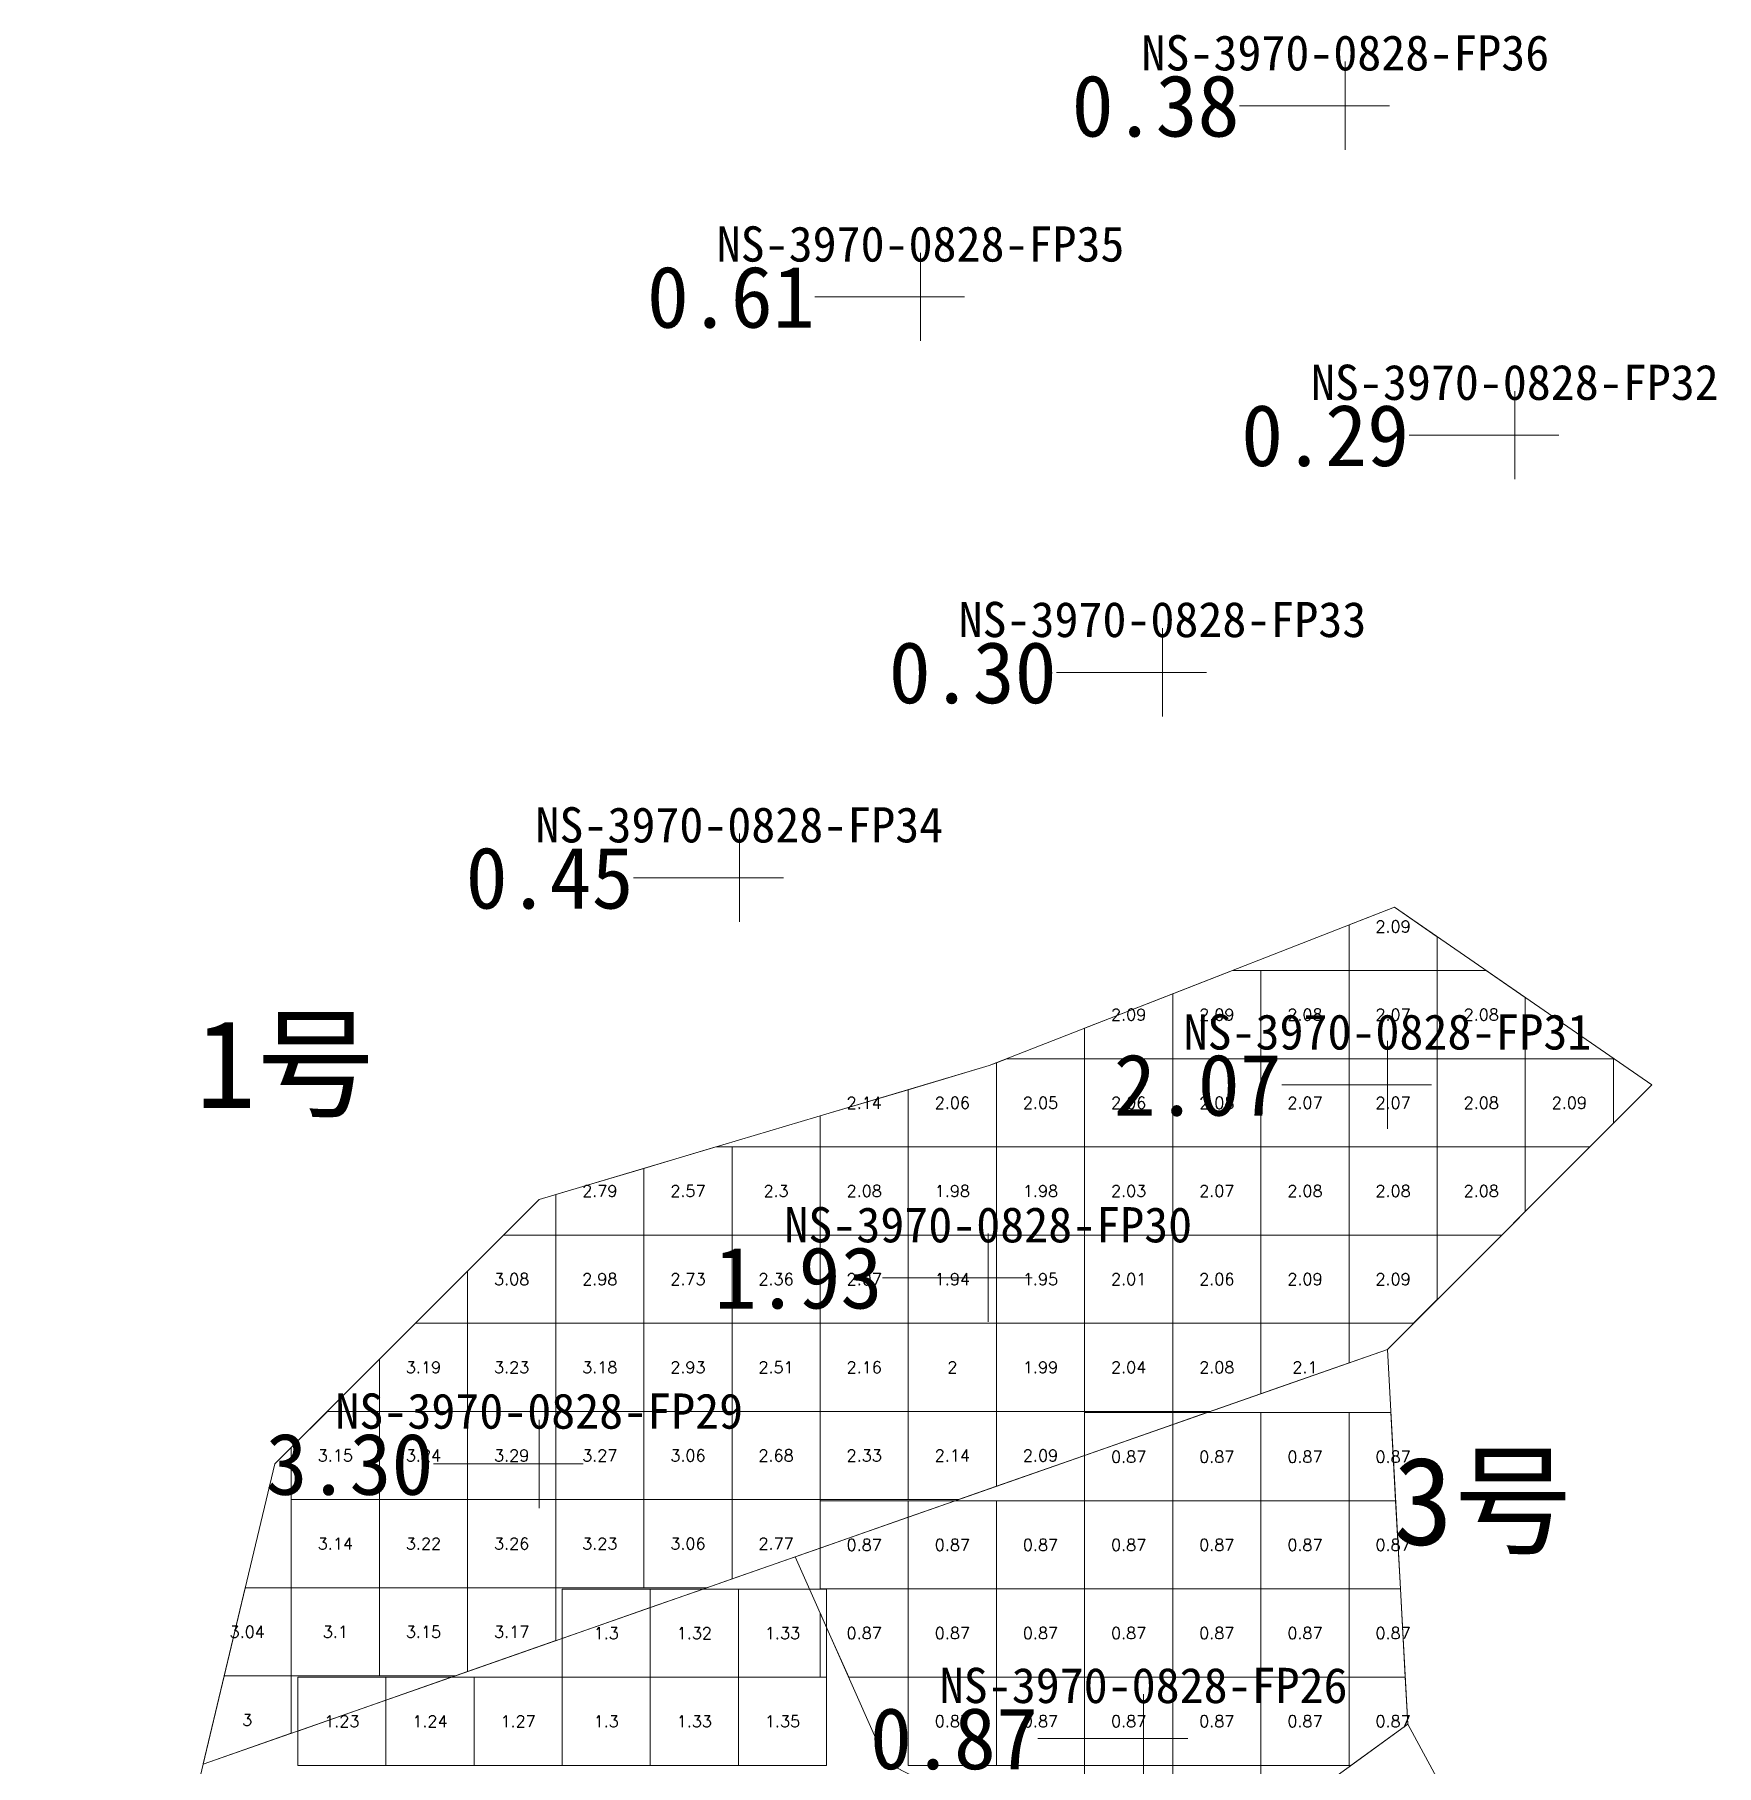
# Model space of a CAD drawing. Header units: inches. Extents: x 469978 to 470022, y 4349690 to 4349806.
# Drawn here: x 469986.15 to 470005.23, y 4349728.55 to 4349748.18 of the extents above; entities that cross this region are included whole.
import ezdxf
from ezdxf.enums import TextEntityAlignment as Align

# ---------------------------------------------------------------- set-up
doc = ezdxf.new("R2010")
doc.units = ezdxf.units.IN
doc.header["$MEASUREMENT"] = 0
for name, color, linetype, lineweight in [('0.500-1.000', 7, 'Continuous', 0), ('1.000-1.500', 7, 'Continuous', 0), ('3.000-999.000', 7, 'Continuous', 0), ('孔口文字', 7, 'Continuous', 0), ('点', 7, 'Continuous', 0), ('爆区方格网', 7, 'Continuous', 0), ('线条', 7, 'Continuous', 0), ('钻孔', 7, 'Continuous', 0)]:
    doc.layers.add(name, color=color, linetype=linetype, lineweight=lineweight)
doc.styles.add('3dmine_textStyle_1', font='txt.shx', dxfattribs={"height": 1, "bigfont": 'gbcbig.shx'})
doc.styles.add('3dmine_textStyle_2', font='宋体.ttf', dxfattribs={"height": 1})
doc.styles.add('3dmine_textStyle_3', font='simsunb.ttf', dxfattribs={"height": 1})

msp = doc.modelspace()

# ---------------------------------------------------------------- hatches: boundary and pattern name
at = {"layer": '钻孔', "linetype": 'Continuous', "lineweight": 0, "true_color": 0x808080, "extrusion": (0, 1, 0)}
for points in [[(-470002.019, 3960.085), (-470001.019, 3960.085), (-470001.019, 3971.085), (-470002.019, 3971.085)], [(-470003.942, 3960.449), (-470002.942, 3960.449), (-470002.942, 3971.449), (-470003.942, 3971.449)], [(-469999.944, 3960.209), (-469998.944, 3960.209), (-469998.944, 3971.209), (-469999.944, 3971.209)], [(-469995.144, 3960.001), (-469994.144, 3960.001), (-469994.144, 3971.001), (-469995.144, 3971.001)]]:
    msp.add_hatch(color=8, dxfattribs=at).paths.add_polyline_path(points, flags=0)
at = {"layer": '钻孔', "linetype": 'Continuous', "lineweight": 0, "true_color": 0x00ffff, "extrusion": (0, 1, 0)}
for points in [[(-469997.2, 3960.264), (-469996.2, 3960.264), (-469996.2, 3971.264), (-469997.2, 3971.264)], [(-469999.731, 3959.648), (-469998.731, 3959.648), (-469998.731, 3970.648), (-469999.731, 3970.648)]]:
    msp.add_hatch(color=4, dxfattribs=at).paths.add_polyline_path(points, flags=0)
at = {"layer": '钻孔', "linetype": 'Continuous', "lineweight": 0, "true_color": 0xff0000, "extrusion": (0, 1, 0)}
for points in [[(-470002.497, 3960.029), (-470001.497, 3960.029), (-470001.497, 3971.029), (-470002.497, 3971.029)], [(-469997.968, 3960.006), (-469996.968, 3960.006), (-469996.968, 3971.006), (-469997.968, 3971.006)]]:
    msp.add_hatch(color=1, dxfattribs=at).paths.add_polyline_path(points, flags=0)
at = {"layer": '钻孔', "linetype": 'Continuous', "lineweight": 0, "true_color": 0xff80ff, "extrusion": (0, 1, 0)}
msp.add_hatch(color=211, dxfattribs=at).paths.add_polyline_path([(-469992.874, 3959.828), (-469991.874, 3959.828), (-469991.874, 3970.828), (-469992.874, 3970.828)], flags=0)

# ---------------------------------------------------------------- linework, layer by layer
at = {"layer": '0.500-1.000', "color": 4, "linetype": 'Continuous', "lineweight": 0, "true_color": 0x00ffff}
msp.add_lwpolyline([(470001.727, 4349729.013), (469998.917, 4349726.972), (469995.814, 4349728.58), (469994.779, 4349730.911), (470001.497, 4349733.264), (470001.727, 4349729.013)], dxfattribs=at)
at = {"layer": '1.000-1.500', "color": 5, "linetype": 'Continuous', "lineweight": 0, "true_color": 0x0000ff}
for points in [[(469986.149, 4349720.42), (469988.06, 4349728.559), (469991.011, 4349729.592), (469994.779, 4349730.911), (469995.814, 4349728.58)], [(469998.917, 4349726.972), (470001.727, 4349729.013), (470003.514, 4349725.713)], [(469995.814, 4349728.58), (469998.008, 4349727.443)]]:
    msp.add_lwpolyline(points, dxfattribs=at)
at = {"layer": '3.000-999.000', "color": 1, "linetype": 'Continuous', "lineweight": 0, "true_color": 0xff0000}
msp.add_lwpolyline([(470004.497, 4349736.264), (470001.497, 4349733.264), (470000.348, 4349732.861), (469995.23, 4349731.07), (469988.06, 4349728.559), (469988.874, 4349731.964), (469991.874, 4349734.964), (469993.424, 4349735.425), (469996.98, 4349736.482), (469998.342, 4349737.015), (470001.576, 4349738.278), (470004.497, 4349736.264)], dxfattribs=at)
at = {"layer": '点', "color": 138, "linetype": 'Continuous', "lineweight": 0, "true_color": 0x004c4c}
for points, elevation in [([(470001.019, 4349746.869), (470001.019, 4349747.869)], 3971.085), ([(470001.519, 4349747.369), (470000.519, 4349747.369)], 3971.085), ([(469996.2, 4349744.701), (469996.2, 4349745.701)], 3971.264), ([(469996.7, 4349745.201), (469995.7, 4349745.201)], 3971.264), ([(470002.942, 4349743.132), (470002.942, 4349744.132)], 3971.449), ([(470003.442, 4349743.632), (470002.442, 4349743.632)], 3971.449), ([(469998.944, 4349740.442), (469998.944, 4349741.442)], 3971.209), ([(469999.444, 4349740.942), (469998.444, 4349740.942)], 3971.209), ([(469994.144, 4349738.113), (469994.144, 4349739.113)], 3971.001), ([(469994.644, 4349738.613), (469993.644, 4349738.613)], 3971.001), ([(470001.497, 4349735.764), (470001.497, 4349736.764)], 3971.029), ([(470001.997, 4349736.264), (470000.997, 4349736.264)], 3971.029), ([(469996.968, 4349733.577), (469996.968, 4349734.577)], 3971.006), ([(469997.468, 4349734.077), (469996.468, 4349734.077)], 3971.006), ([(469991.874, 4349731.464), (469991.874, 4349732.464)], 3970.828), ([(469992.374, 4349731.964), (469991.374, 4349731.964)], 3970.828), ([(469998.731, 4349728.352), (469998.731, 4349729.352)], 3970.648), ([(469999.231, 4349728.852), (469998.231, 4349728.852)], 3970.648)]:
    msp.add_lwpolyline(points, dxfattribs=dict(at, elevation=elevation))
at = {"layer": '爆区方格网', "color": 1, "linetype": 'Continuous', "lineweight": 0, "true_color": 0xff0000, "elevation": 3971.029}
for points in [[(470002.061, 4349737.944), (470002.061, 4349737.56), (470001.061, 4349737.56), (470001.061, 4349738.077), (470001.576, 4349738.278), (470002.061, 4349737.944)], [(470000.061, 4349736.56), (469999.061, 4349736.56), (469999.061, 4349737.296), (469999.738, 4349737.56), (470000.061, 4349737.56), (470000.061, 4349736.56)], [(470001.061, 4349736.56), (470000.061, 4349736.56), (470000.061, 4349737.56), (470001.061, 4349737.56), (470001.061, 4349736.56)], [(470002.061, 4349736.56), (470001.061, 4349736.56), (470001.061, 4349737.56), (470002.061, 4349737.56), (470002.061, 4349736.56)], [(470003.061, 4349737.254), (470003.061, 4349736.56), (470002.061, 4349736.56), (470002.061, 4349737.56), (470002.617, 4349737.56), (470003.061, 4349737.254)], [(469999.061, 4349736.56), (469998.061, 4349736.56), (469998.061, 4349736.905), (469998.342, 4349737.015), (469999.061, 4349737.296), (469999.061, 4349736.56)], [(469998.061, 4349735.56), (469997.061, 4349735.56), (469997.061, 4349736.514), (469997.179, 4349736.56), (469998.061, 4349736.56), (469998.061, 4349735.56)], [(469999.061, 4349735.56), (469998.061, 4349735.56), (469998.061, 4349736.56), (469999.061, 4349736.56), (469999.061, 4349735.56)], [(470000.061, 4349735.56), (469999.061, 4349735.56), (469999.061, 4349736.56), (470000.061, 4349736.56), (470000.061, 4349735.56)], [(470001.061, 4349735.56), (470000.061, 4349735.56), (470000.061, 4349736.56), (470001.061, 4349736.56), (470001.061, 4349735.56)], [(470002.061, 4349735.56), (470001.061, 4349735.56), (470001.061, 4349736.56), (470002.061, 4349736.56), (470002.061, 4349735.56)], [(470003.061, 4349735.56), (470002.061, 4349735.56), (470002.061, 4349736.56), (470003.061, 4349736.56), (470003.061, 4349735.56)], [(470004.061, 4349735.828), (470003.793, 4349735.56), (470003.061, 4349735.56), (470003.061, 4349736.56), (470004.061, 4349736.56), (470004.061, 4349735.828)], [(469997.061, 4349735.56), (469996.061, 4349735.56), (469996.061, 4349736.209), (469996.98, 4349736.482), (469997.061, 4349736.514), (469997.061, 4349735.56)], [(469996.061, 4349735.56), (469995.061, 4349735.56), (469995.061, 4349735.912), (469996.061, 4349736.209), (469996.061, 4349735.56)], [(469994.061, 4349734.56), (469993.061, 4349734.56), (469993.061, 4349735.317), (469993.424, 4349735.425), (469993.879, 4349735.56), (469994.061, 4349735.56), (469994.061, 4349734.56)], [(469995.061, 4349734.56), (469994.061, 4349734.56), (469994.061, 4349735.56), (469995.061, 4349735.56), (469995.061, 4349734.56)], [(469996.061, 4349734.56), (469995.061, 4349734.56), (469995.061, 4349735.56), (469996.061, 4349735.56), (469996.061, 4349734.56)], [(469997.061, 4349734.56), (469996.061, 4349734.56), (469996.061, 4349735.56), (469997.061, 4349735.56), (469997.061, 4349734.56)], [(469998.061, 4349734.56), (469997.061, 4349734.56), (469997.061, 4349735.56), (469998.061, 4349735.56), (469998.061, 4349734.56)], [(469999.061, 4349734.56), (469998.061, 4349734.56), (469998.061, 4349735.56), (469999.061, 4349735.56), (469999.061, 4349734.56)], [(470000.061, 4349734.56), (469999.061, 4349734.56), (469999.061, 4349735.56), (470000.061, 4349735.56), (470000.061, 4349734.56)], [(470001.061, 4349734.56), (470000.061, 4349734.56), (470000.061, 4349735.56), (470001.061, 4349735.56), (470001.061, 4349734.56)], [(470002.061, 4349734.56), (470001.061, 4349734.56), (470001.061, 4349735.56), (470002.061, 4349735.56), (470002.061, 4349734.56)], [(470003.061, 4349734.828), (470002.793, 4349734.56), (470002.061, 4349734.56), (470002.061, 4349735.56), (470003.061, 4349735.56), (470003.061, 4349734.828)], [(469993.061, 4349734.56), (469992.061, 4349734.56), (469992.061, 4349735.019), (469993.061, 4349735.317), (469993.061, 4349734.56)], [(469992.061, 4349733.56), (469991.061, 4349733.56), (469991.061, 4349734.151), (469991.47, 4349734.56), (469992.061, 4349734.56), (469992.061, 4349733.56)], [(469993.061, 4349733.56), (469992.061, 4349733.56), (469992.061, 4349734.56), (469993.061, 4349734.56), (469993.061, 4349733.56)], [(469994.061, 4349733.56), (469993.061, 4349733.56), (469993.061, 4349734.56), (469994.061, 4349734.56), (469994.061, 4349733.56)], [(469995.061, 4349733.56), (469994.061, 4349733.56), (469994.061, 4349734.56), (469995.061, 4349734.56), (469995.061, 4349733.56)], [(469996.061, 4349733.56), (469995.061, 4349733.56), (469995.061, 4349734.56), (469996.061, 4349734.56), (469996.061, 4349733.56)], [(469997.061, 4349733.56), (469996.061, 4349733.56), (469996.061, 4349734.56), (469997.061, 4349734.56), (469997.061, 4349733.56)], [(469998.061, 4349733.56), (469997.061, 4349733.56), (469997.061, 4349734.56), (469998.061, 4349734.56), (469998.061, 4349733.56)], [(469999.061, 4349733.56), (469998.061, 4349733.56), (469998.061, 4349734.56), (469999.061, 4349734.56), (469999.061, 4349733.56)], [(470000.061, 4349733.56), (469999.061, 4349733.56), (469999.061, 4349734.56), (470000.061, 4349734.56), (470000.061, 4349733.56)], [(470001.061, 4349733.56), (470000.061, 4349733.56), (470000.061, 4349734.56), (470001.061, 4349734.56), (470001.061, 4349733.56)], [(470002.061, 4349733.828), (470001.793, 4349733.56), (470001.061, 4349733.56), (470001.061, 4349734.56), (470002.061, 4349734.56), (470002.061, 4349733.828)], [(469991.061, 4349732.56), (469990.061, 4349732.56), (469990.061, 4349733.151), (469990.47, 4349733.56), (469991.061, 4349733.56), (469991.061, 4349732.56)], [(469992.061, 4349732.56), (469991.061, 4349732.56), (469991.061, 4349733.56), (469992.061, 4349733.56), (469992.061, 4349732.56)], [(469993.061, 4349732.56), (469992.061, 4349732.56), (469992.061, 4349733.56), (469993.061, 4349733.56), (469993.061, 4349732.56)], [(469994.061, 4349732.56), (469993.061, 4349732.56), (469993.061, 4349733.56), (469994.061, 4349733.56), (469994.061, 4349732.56)], [(469995.061, 4349732.56), (469994.061, 4349732.56), (469994.061, 4349733.56), (469995.061, 4349733.56), (469995.061, 4349732.56)], [(469996.061, 4349732.56), (469995.061, 4349732.56), (469995.061, 4349733.56), (469996.061, 4349733.56), (469996.061, 4349732.56)], [(469997.061, 4349732.56), (469996.061, 4349732.56), (469996.061, 4349733.56), (469997.061, 4349733.56), (469997.061, 4349732.56)], [(469998.061, 4349732.56), (469997.061, 4349732.56), (469997.061, 4349733.56), (469998.061, 4349733.56), (469998.061, 4349732.56)], [(469999.061, 4349732.56), (469998.061, 4349732.56), (469998.061, 4349733.56), (469999.061, 4349733.56), (469999.061, 4349732.56)], [(470000.061, 4349732.761), (469999.487, 4349732.56), (469999.061, 4349732.56), (469999.061, 4349733.56), (470000.061, 4349733.56), (470000.061, 4349732.761)], [(470001.061, 4349733.111), (470000.348, 4349732.861), (470000.061, 4349732.761), (470000.061, 4349733.56), (470001.061, 4349733.56), (470001.061, 4349733.111)], [(469990.061, 4349731.56), (469989.061, 4349731.56), (469989.061, 4349732.151), (469989.47, 4349732.56), (469990.061, 4349732.56), (469990.061, 4349731.56)], [(469991.061, 4349731.56), (469990.061, 4349731.56), (469990.061, 4349732.56), (469991.061, 4349732.56), (469991.061, 4349731.56)], [(469992.061, 4349731.56), (469991.061, 4349731.56), (469991.061, 4349732.56), (469992.061, 4349732.56), (469992.061, 4349731.56)], [(469993.061, 4349731.56), (469992.061, 4349731.56), (469992.061, 4349732.56), (469993.061, 4349732.56), (469993.061, 4349731.56)], [(469994.061, 4349731.56), (469993.061, 4349731.56), (469993.061, 4349732.56), (469994.061, 4349732.56), (469994.061, 4349731.56)], [(469995.061, 4349731.56), (469994.061, 4349731.56), (469994.061, 4349732.56), (469995.061, 4349732.56), (469995.061, 4349731.56)], [(469996.061, 4349731.56), (469995.061, 4349731.56), (469995.061, 4349732.56), (469996.061, 4349732.56), (469996.061, 4349731.56)], [(469997.061, 4349731.711), (469996.631, 4349731.56), (469996.061, 4349731.56), (469996.061, 4349732.56), (469997.061, 4349732.56), (469997.061, 4349731.711)], [(469998.061, 4349732.061), (469997.061, 4349731.711), (469997.061, 4349732.56), (469998.061, 4349732.56), (469998.061, 4349732.061)], [(469990.061, 4349730.56), (469989.061, 4349730.56), (469989.061, 4349731.56), (469990.061, 4349731.56), (469990.061, 4349730.56)], [(469991.061, 4349730.56), (469990.061, 4349730.56), (469990.061, 4349731.56), (469991.061, 4349731.56), (469991.061, 4349730.56)], [(469992.061, 4349730.56), (469991.061, 4349730.56), (469991.061, 4349731.56), (469992.061, 4349731.56), (469992.061, 4349730.56)], [(469993.061, 4349730.56), (469992.061, 4349730.56), (469992.061, 4349731.56), (469993.061, 4349731.56), (469993.061, 4349730.56)], [(469994.061, 4349730.66), (469993.775, 4349730.56), (469993.061, 4349730.56), (469993.061, 4349731.56), (469994.061, 4349731.56), (469994.061, 4349730.66)], [(469995.061, 4349731.01), (469994.061, 4349730.66), (469994.061, 4349731.56), (469995.061, 4349731.56), (469995.061, 4349731.01)], [(469989.061, 4349729.56), (469988.299, 4349729.56), (469988.538, 4349730.56), (469989.061, 4349730.56), (469989.061, 4349729.56)], [(469990.061, 4349729.56), (469989.061, 4349729.56), (469989.061, 4349730.56), (469990.061, 4349730.56), (469990.061, 4349729.56)], [(469991.061, 4349729.61), (469990.919, 4349729.56), (469990.061, 4349729.56), (469990.061, 4349730.56), (469991.061, 4349730.56), (469991.061, 4349729.61)], [(469992.061, 4349729.96), (469991.061, 4349729.61), (469991.061, 4349730.56), (469992.061, 4349730.56), (469992.061, 4349729.96)], [(469989.061, 4349728.91), (469988.063, 4349728.56), (469988.061, 4349728.56), (469988.061, 4349728.563), (469988.299, 4349729.56), (469989.061, 4349729.56), (469989.061, 4349728.91)]]:
    msp.add_lwpolyline(points, dxfattribs=at)
at = {"layer": '爆区方格网', "color": 4, "linetype": 'Continuous', "lineweight": 0, "true_color": 0x00ffff, "elevation": 3970.648}
for points in [[(469999.061, 4349732.411), (469998.061, 4349732.061), (469998.061, 4349732.546), (469999.061, 4349732.546), (469999.061, 4349732.411)], [(469999.061, 4349731.546), (469998.061, 4349731.546), (469998.061, 4349732.061), (469999.061, 4349732.411), (469999.061, 4349731.546)], [(469999.061, 4349732.411), (469999.061, 4349732.546), (469999.447, 4349732.546), (469999.061, 4349732.411)], [(470000.061, 4349731.546), (469999.061, 4349731.546), (469999.061, 4349732.411), (469999.447, 4349732.546), (470000.061, 4349732.546), (470000.061, 4349731.546)], [(470001.061, 4349731.546), (470000.061, 4349731.546), (470000.061, 4349732.546), (470001.061, 4349732.546), (470001.061, 4349731.546)], [(470001.59, 4349731.546), (470001.061, 4349731.546), (470001.061, 4349732.546), (470001.536, 4349732.546), (470001.59, 4349731.546)], [(469996.061, 4349731.36), (469995.061, 4349731.01), (469995.061, 4349731.546), (469996.061, 4349731.546), (469996.061, 4349731.36)], [(469996.061, 4349731.36), (469996.061, 4349731.546), (469996.591, 4349731.546), (469996.061, 4349731.36)], [(469997.061, 4349730.546), (469996.061, 4349730.546), (469996.061, 4349731.36), (469996.591, 4349731.546), (469997.061, 4349731.546), (469997.061, 4349730.546)], [(469998.061, 4349730.546), (469997.061, 4349730.546), (469997.061, 4349731.546), (469998.061, 4349731.546), (469998.061, 4349730.546)], [(469999.061, 4349730.546), (469998.061, 4349730.546), (469998.061, 4349731.546), (469999.061, 4349731.546), (469999.061, 4349730.546)], [(470000.061, 4349730.546), (469999.061, 4349730.546), (469999.061, 4349731.546), (470000.061, 4349731.546), (470000.061, 4349730.546)], [(470001.061, 4349730.546), (470000.061, 4349730.546), (470000.061, 4349731.546), (470001.061, 4349731.546), (470001.061, 4349730.546)], [(470001.644, 4349730.546), (470001.061, 4349730.546), (470001.061, 4349731.546), (470001.59, 4349731.546), (470001.644, 4349730.546)], [(469996.061, 4349730.546), (469995.061, 4349730.546), (469995.061, 4349731.01), (469995.061, 4349731.01), (469995.23, 4349731.07), (469996.061, 4349731.36), (469996.061, 4349730.546)], [(469996.061, 4349729.546), (469995.385, 4349729.546), (469995.134, 4349730.111), (469995.134, 4349729.546), (469995.061, 4349729.546), (469995.061, 4349730.276), (469995.134, 4349730.111), (469995.134, 4349730.545), (469995.061, 4349730.545), (469995.061, 4349730.546), (469996.061, 4349730.546), (469996.061, 4349729.546)], [(469997.061, 4349729.546), (469996.061, 4349729.546), (469996.061, 4349730.546), (469997.061, 4349730.546), (469997.061, 4349729.546)], [(469998.061, 4349729.546), (469997.061, 4349729.546), (469997.061, 4349730.546), (469998.061, 4349730.546), (469998.061, 4349729.546)], [(469999.061, 4349729.546), (469998.061, 4349729.546), (469998.061, 4349730.546), (469999.061, 4349730.546), (469999.061, 4349729.546)], [(470000.061, 4349729.546), (469999.061, 4349729.546), (469999.061, 4349730.546), (470000.061, 4349730.546), (470000.061, 4349729.546)], [(470001.061, 4349729.546), (470000.061, 4349729.546), (470000.061, 4349730.546), (470001.061, 4349730.546), (470001.061, 4349729.546)], [(470001.698, 4349729.546), (470001.061, 4349729.546), (470001.061, 4349730.546), (470001.644, 4349730.546), (470001.698, 4349729.546)], [(469997.061, 4349728.546), (469996.061, 4349728.546), (469996.061, 4349729.546), (469997.061, 4349729.546), (469997.061, 4349728.546)], [(469998.061, 4349728.546), (469997.061, 4349728.546), (469997.061, 4349729.546), (469998.061, 4349729.546), (469998.061, 4349728.546)], [(469999.061, 4349728.546), (469998.061, 4349728.546), (469998.061, 4349729.546), (469999.061, 4349729.546), (469999.061, 4349728.546)], [(470000.061, 4349728.546), (469999.061, 4349728.546), (469999.061, 4349729.546), (470000.061, 4349729.546), (470000.061, 4349728.546)], [(470001.061, 4349728.546), (470000.061, 4349728.546), (470000.061, 4349729.546), (470001.061, 4349729.546), (470001.061, 4349728.546)], [(470001.727, 4349729.013), (470001.083, 4349728.546), (470001.061, 4349728.546), (470001.061, 4349729.546), (470001.698, 4349729.546), (470001.727, 4349729.013)], [(469999.061, 4349727.546), (469998.061, 4349727.546), (469998.061, 4349728.546), (469999.061, 4349728.546), (469999.061, 4349727.546)], [(470000.061, 4349727.803), (469999.707, 4349727.546), (469999.061, 4349727.546), (469999.061, 4349728.546), (470000.061, 4349728.546), (470000.061, 4349727.803)]]:
    msp.add_lwpolyline(points, dxfattribs=at)
at = {"layer": '爆区方格网', "color": 5, "linetype": 'Continuous', "lineweight": 0, "true_color": 0x0000ff, "elevation": 3971.003}
for points in [[(469993.134, 4349730.336), (469992.134, 4349729.986), (469992.134, 4349730.545), (469993.134, 4349730.545), (469993.134, 4349730.336)], [(469993.134, 4349730.336), (469993.134, 4349730.545), (469993.732, 4349730.545), (469993.134, 4349730.336)], [(469994.134, 4349729.545), (469993.134, 4349729.545), (469993.134, 4349730.336), (469993.732, 4349730.545), (469994.134, 4349730.545), (469994.134, 4349729.545)], [(469995.134, 4349729.545), (469994.134, 4349729.545), (469994.134, 4349730.545), (469995.134, 4349730.545), (469995.134, 4349729.545)], [(469993.134, 4349729.545), (469992.134, 4349729.545), (469992.134, 4349729.986), (469993.134, 4349730.336), (469993.134, 4349729.545)], [(469990.134, 4349729.285), (469989.134, 4349728.935), (469989.134, 4349729.545), (469990.134, 4349729.545), (469990.134, 4349729.285)], [(469990.134, 4349729.285), (469990.134, 4349729.545), (469990.876, 4349729.545), (469990.134, 4349729.285)], [(469991.134, 4349728.545), (469990.134, 4349728.545), (469990.134, 4349729.285), (469990.876, 4349729.545), (469991.134, 4349729.545), (469991.134, 4349728.545)], [(469992.134, 4349728.545), (469991.134, 4349728.545), (469991.134, 4349729.545), (469992.134, 4349729.545), (469992.134, 4349728.545)], [(469993.134, 4349728.545), (469992.134, 4349728.545), (469992.134, 4349729.545), (469993.134, 4349729.545), (469993.134, 4349728.545)], [(469994.134, 4349728.545), (469993.134, 4349728.545), (469993.134, 4349729.545), (469994.134, 4349729.545), (469994.134, 4349728.545)], [(469995.134, 4349728.545), (469994.134, 4349728.545), (469994.134, 4349729.545), (469995.134, 4349729.545), (469995.134, 4349728.545)], [(469990.134, 4349728.545), (469989.134, 4349728.545), (469989.134, 4349728.935), (469990.134, 4349729.285), (469990.134, 4349728.545)]]:
    msp.add_lwpolyline(points, dxfattribs=at)
at = {"layer": '线条', "color": 138, "linetype": 'Continuous', "lineweight": 0, "true_color": 0x004c4c}
for points, elevation in [([(470001.019, 4349747.369), (470001.019, 4349747.369), (470001.019, 4349747.369)], 3971.085), ([(469996.2, 4349745.201), (469996.2, 4349745.201), (469996.2, 4349745.201)], 3971.264), ([(470002.942, 4349743.632), (470002.942, 4349743.632), (470002.942, 4349743.632)], 3971.449), ([(469998.944, 4349740.942), (469998.944, 4349740.942), (469998.944, 4349740.942)], 3971.209), ([(469994.144, 4349738.613), (469994.144, 4349738.613), (469994.144, 4349738.613)], 3971.001), ([(470001.497, 4349736.264), (470001.497, 4349736.264), (470001.497, 4349736.264)], 3971.029), ([(469996.968, 4349734.077), (469996.968, 4349734.077), (469996.968, 4349734.077)], 3971.006), ([(469991.874, 4349731.964), (469991.874, 4349731.964), (469991.874, 4349731.964)], 3970.828), ([(469998.731, 4349728.852), (469998.731, 4349728.852), (469998.731, 4349728.852)], 3970.648)]:
    msp.add_lwpolyline(points, dxfattribs=dict(at, elevation=elevation))
at = {"layer": '钻孔', "color": 8, "linetype": 'Continuous', "lineweight": 0, "true_color": 0x808080}
for points, elevation in [([(470001.019, 4349747.369), (469999.819, 4349747.369)], 3971.085), ([(470001.019, 4349747.369), (469999.819, 4349747.369)], 3960.085), ([(470002.942, 4349743.632), (470001.742, 4349743.632)], 3971.449), ([(470002.942, 4349743.632), (470001.742, 4349743.632)], 3960.449), ([(469998.944, 4349740.942), (469997.744, 4349740.942)], 3971.209), ([(469998.944, 4349740.942), (469997.744, 4349740.942)], 3960.209), ([(469994.144, 4349738.613), (469992.944, 4349738.613)], 3971.001), ([(469994.144, 4349738.613), (469992.944, 4349738.613)], 3960.001)]:
    msp.add_lwpolyline(points, dxfattribs=dict(at, elevation=elevation))
at = {"layer": '钻孔', "color": 4, "linetype": 'Continuous', "lineweight": 0, "true_color": 0x00ffff}
for points, elevation in [([(469996.2, 4349745.201), (469995, 4349745.201)], 3971.264), ([(469996.2, 4349745.201), (469995, 4349745.201)], 3960.264), ([(469998.731, 4349728.852), (469997.531, 4349728.852)], 3970.648), ([(469998.731, 4349728.852), (469997.531, 4349728.852)], 3959.648)]:
    msp.add_lwpolyline(points, dxfattribs=dict(at, elevation=elevation))
at = {"layer": '钻孔', "color": 1, "linetype": 'Continuous', "lineweight": 0, "true_color": 0xff0000}
for points, elevation in [([(470001.497, 4349736.264), (470000.297, 4349736.264)], 3971.029), ([(470001.497, 4349736.264), (470000.297, 4349736.264)], 3960.029), ([(469996.968, 4349734.077), (469995.768, 4349734.077)], 3971.006), ([(469996.968, 4349734.077), (469995.768, 4349734.077)], 3960.006)]:
    msp.add_lwpolyline(points, dxfattribs=dict(at, elevation=elevation))
at = {"layer": '钻孔', "color": 211, "linetype": 'Continuous', "lineweight": 0, "true_color": 0xff80ff}
for elevation in [3970.828, 3959.828]:
    msp.add_lwpolyline([(469991.874, 4349731.964), (469990.674, 4349731.964)], dxfattribs=dict(at, elevation=elevation))

# ---------------------------------------------------------------- texts
at = {"color": 1, "linetype": 'Continuous', "lineweight": 0, "true_color": 0xff0000, "style": '3dmine_textStyle_1'}
for s, height, p in [('2.09', 0.1333, (470001.561, 4349738.06, 3971.029)), ('2.09', 0.1333, (469998.561, 4349737.06, 3971.029)), ('2.09', 0.1333, (469999.561, 4349737.06, 3971.029)), ('2.08', 0.1333, (470000.561, 4349737.06, 3971.029)), ('2.07', 0.1333, (470001.561, 4349737.06, 3971.029)), ('2.08', 0.1333, (470002.561, 4349737.06, 3971.029)), ('2.14', 0.1333, (469995.561, 4349736.06, 3971.029)), ('2.06', 0.1333, (469996.561, 4349736.06, 3971.029)), ('2.05', 0.1333, (469997.561, 4349736.06, 3971.029)), ('2.06', 0.1333, (469998.561, 4349736.06, 3971.029)), ('2.08', 0.1333, (469999.561, 4349736.06, 3971.029)), ('2.07', 0.1333, (470000.561, 4349736.06, 3971.029)), ('2.07', 0.1333, (470001.561, 4349736.06, 3971.029)), ('2.08', 0.1333, (470002.561, 4349736.06, 3971.029)), ('2.09', 0.1333, (470003.561, 4349736.06, 3971.029)), ('2.79', 0.1333, (469992.561, 4349735.06, 3971.029)), ('2.57', 0.1333, (469993.561, 4349735.06, 3971.029)), ('2.3', 0.1333, (469994.561, 4349735.06, 3971.029)), ('2.08', 0.1333, (469995.561, 4349735.06, 3971.029)), ('1.98', 0.1333, (469996.561, 4349735.06, 3971.029)), ('1.98', 0.1333, (469997.561, 4349735.06, 3971.029)), ('2.03', 0.1333, (469998.561, 4349735.06, 3971.029)), ('2.07', 0.1333, (469999.561, 4349735.06, 3971.029)), ('2.08', 0.1333, (470000.561, 4349735.06, 3971.029)), ('2.08', 0.1333, (470001.561, 4349735.06, 3971.029)), ('2.08', 0.1333, (470002.561, 4349735.06, 3971.029)), ('3.08', 0.1333, (469991.561, 4349734.06, 3971.029)), ('2.98', 0.1333, (469992.561, 4349734.06, 3971.029)), ('2.73', 0.1333, (469993.561, 4349734.06, 3971.029)), ('2.36', 0.1333, (469994.561, 4349734.06, 3971.029)), ('2.07', 0.1333, (469995.561, 4349734.06, 3971.029)), ('1.94', 0.1333, (469996.561, 4349734.06, 3971.029)), ('1.95', 0.1333, (469997.561, 4349734.06, 3971.029)), ('2.01', 0.1333, (469998.561, 4349734.06, 3971.029)), ('2.06', 0.1333, (469999.561, 4349734.06, 3971.029)), ('2.09', 0.1333, (470000.561, 4349734.06, 3971.029)), ('2.09', 0.1333, (470001.561, 4349734.06, 3971.029)), ('3.19', 0.1333, (469990.561, 4349733.06, 3971.029)), ('3.23', 0.1333, (469991.561, 4349733.06, 3971.029)), ('3.18', 0.1333, (469992.561, 4349733.06, 3971.029)), ('2.93', 0.1333, (469993.561, 4349733.06, 3971.029)), ('2.51', 0.1333, (469994.561, 4349733.06, 3971.029)), ('2.16', 0.1333, (469995.561, 4349733.06, 3971.029)), ('2', 0.133, (469996.561, 4349733.06, 3971.029)), ('1.99', 0.1333, (469997.561, 4349733.06, 3971.029)), ('2.04', 0.1333, (469998.561, 4349733.06, 3971.029)), ('2.08', 0.1333, (469999.561, 4349733.06, 3971.029)), ('2.1', 0.1333, (470000.561, 4349733.06, 3971.029)), ('3.15', 0.1333, (469989.561, 4349732.06, 3971.029)), ('3.24', 0.1333, (469990.561, 4349732.06, 3971.029)), ('3.29', 0.1333, (469991.561, 4349732.06, 3971.029)), ('3.27', 0.1333, (469992.561, 4349732.06, 3971.029)), ('3.06', 0.1333, (469993.561, 4349732.06, 3971.029)), ('2.68', 0.1333, (469994.561, 4349732.06, 3971.029)), ('2.33', 0.1333, (469995.561, 4349732.06, 3971.029)), ('2.14', 0.1333, (469996.561, 4349732.06, 3971.029)), ('2.09', 0.1333, (469997.561, 4349732.06, 3971.029)), ('3.14', 0.1333, (469989.561, 4349731.06, 3971.029)), ('3.22', 0.1333, (469990.561, 4349731.06, 3971.029)), ('3.26', 0.1333, (469991.561, 4349731.06, 3971.029)), ('3.23', 0.1333, (469992.561, 4349731.06, 3971.029)), ('3.06', 0.1333, (469993.561, 4349731.06, 3971.029)), ('2.77', 0.1333, (469994.561, 4349731.06, 3971.029)), ('3.04', 0.1333, (469988.561, 4349730.06, 3971.029)), ('3.1', 0.1333, (469989.561, 4349730.06, 3971.029)), ('3.15', 0.1333, (469990.561, 4349730.06, 3971.029)), ('3.17', 0.1333, (469991.561, 4349730.06, 3971.029)), ('3', 0.133, (469988.561, 4349729.06, 3971.029))]:
    msp.add_text(s, height=height, dxfattribs=at).set_placement(p, align=Align.MIDDLE_CENTER)
at = {"color": 7, "linetype": 'Continuous', "lineweight": 0, "style": '3dmine_textStyle_2'}
for s, p in [('1号', (469987.978, 4349736.002, 1985.923)), ('3号', (470001.561, 4349731.046, 3970.648))]:
    msp.add_text(s, height=1, dxfattribs=at).set_placement(p)
at = {"color": 4, "linetype": 'Continuous', "lineweight": 0, "true_color": 0x00ffff, "style": '3dmine_textStyle_1'}
for p in [(469998.561, 4349732.046, 3970.648), (469999.561, 4349732.046, 3970.648), (470000.561, 4349732.046, 3970.648), (470001.561, 4349732.046, 3970.648), (469995.561, 4349731.046, 3970.648), (469996.561, 4349731.046, 3970.648), (469997.561, 4349731.046, 3970.648), (469998.561, 4349731.046, 3970.648), (469999.561, 4349731.046, 3970.648), (470000.561, 4349731.046, 3970.648), (470001.561, 4349731.046, 3970.648), (469995.561, 4349730.046, 3970.648), (469996.561, 4349730.046, 3970.648), (469997.561, 4349730.046, 3970.648), (469998.561, 4349730.046, 3970.648), (469999.561, 4349730.046, 3970.648), (470000.561, 4349730.046, 3970.648), (470001.561, 4349730.046, 3970.648), (469996.561, 4349729.046, 3970.648), (469997.561, 4349729.046, 3970.648), (469998.561, 4349729.046, 3970.648), (469999.561, 4349729.046, 3970.648), (470000.561, 4349729.046, 3970.648), (470001.561, 4349729.046, 3970.648)]:
    msp.add_text('0.87', height=0.1333, dxfattribs=at).set_placement(p, align=Align.MIDDLE_CENTER)
at = {"color": 5, "linetype": 'Continuous', "lineweight": 0, "true_color": 0x0000ff, "style": '3dmine_textStyle_1'}
for s, p in [('1.3', (469992.634, 4349730.045, 3971.003)), ('1.32', (469993.634, 4349730.045, 3971.003)), ('1.33', (469994.634, 4349730.045, 3971.003)), ('1.23', (469989.634, 4349729.045, 3971.003)), ('1.24', (469990.634, 4349729.045, 3971.003)), ('1.27', (469991.634, 4349729.045, 3971.003)), ('1.3', (469992.634, 4349729.045, 3971.003)), ('1.33', (469993.634, 4349729.045, 3971.003)), ('1.35', (469994.634, 4349729.045, 3971.003))]:
    msp.add_text(s, height=0.1333, dxfattribs=at).set_placement(p, align=Align.MIDDLE_CENTER)
at = {"layer": '孔口文字', "color": 138, "linetype": 'Continuous', "lineweight": 0, "true_color": 0x004c4c, "style": '3dmine_textStyle_3'}
for s, p in [('NS-3970-0828-FP36', (470001.019, 4349747.769, 3971.085)), ('NS-3970-0828-FP35', (469996.2, 4349745.601, 3971.264)), ('NS-3970-0828-FP32', (470002.942, 4349744.032, 3971.449)), ('NS-3970-0828-FP33', (469998.944, 4349741.342, 3971.209)), ('NS-3970-0828-FP34', (469994.144, 4349739.013, 3971.001)), ('NS-3970-0828-FP31', (470001.497, 4349736.664, 3971.029)), ('NS-3970-0828-FP30', (469996.968, 4349734.477, 3971.006)), ('NS-3970-0828-FP29', (469991.874, 4349732.364, 3970.828)), ('NS-3970-0828-FP26', (469998.731, 4349729.252, 3970.648))]:
    msp.add_text(s, height=0.4, dxfattribs=at).set_placement(p, align=Align.CENTER)
at = {"layer": '钻孔', "color": 8, "linetype": 'Continuous', "lineweight": 0, "true_color": 0x808080, "style": '3dmine_textStyle_3'}
for s, p in [('0.38', (469999.819, 4349747.369, 3971.085)), ('0.29', (470001.742, 4349743.632, 3971.449)), ('0.30', (469997.744, 4349740.942, 3971.209)), ('0.45', (469992.944, 4349738.613, 3971.001))]:
    msp.add_text(s, height=0.7, dxfattribs=at).set_placement(p, align=Align.MIDDLE_RIGHT)
at = {"layer": '钻孔', "color": 4, "linetype": 'Continuous', "lineweight": 0, "true_color": 0x00ffff, "style": '3dmine_textStyle_3'}
for s, p in [('0.61', (469995, 4349745.201, 3971.264)), ('0.87', (469997.531, 4349728.852, 3970.648))]:
    msp.add_text(s, height=0.7, dxfattribs=at).set_placement(p, align=Align.MIDDLE_RIGHT)
at = {"layer": '钻孔', "color": 1, "linetype": 'Continuous', "lineweight": 0, "true_color": 0xff0000, "style": '3dmine_textStyle_3'}
for s, p in [('2.07', (470000.297, 4349736.264, 3971.029)), ('1.93', (469995.768, 4349734.077, 3971.006))]:
    msp.add_text(s, height=0.7, dxfattribs=at).set_placement(p, align=Align.MIDDLE_RIGHT)
at = {"layer": '钻孔', "color": 211, "linetype": 'Continuous', "lineweight": 0, "true_color": 0xff80ff, "style": '3dmine_textStyle_3'}
msp.add_text('3.30', height=0.7, dxfattribs=at).set_placement((469990.674, 4349731.964, 3970.828), align=Align.MIDDLE_RIGHT)

doc.saveas('drawing.dxf')
